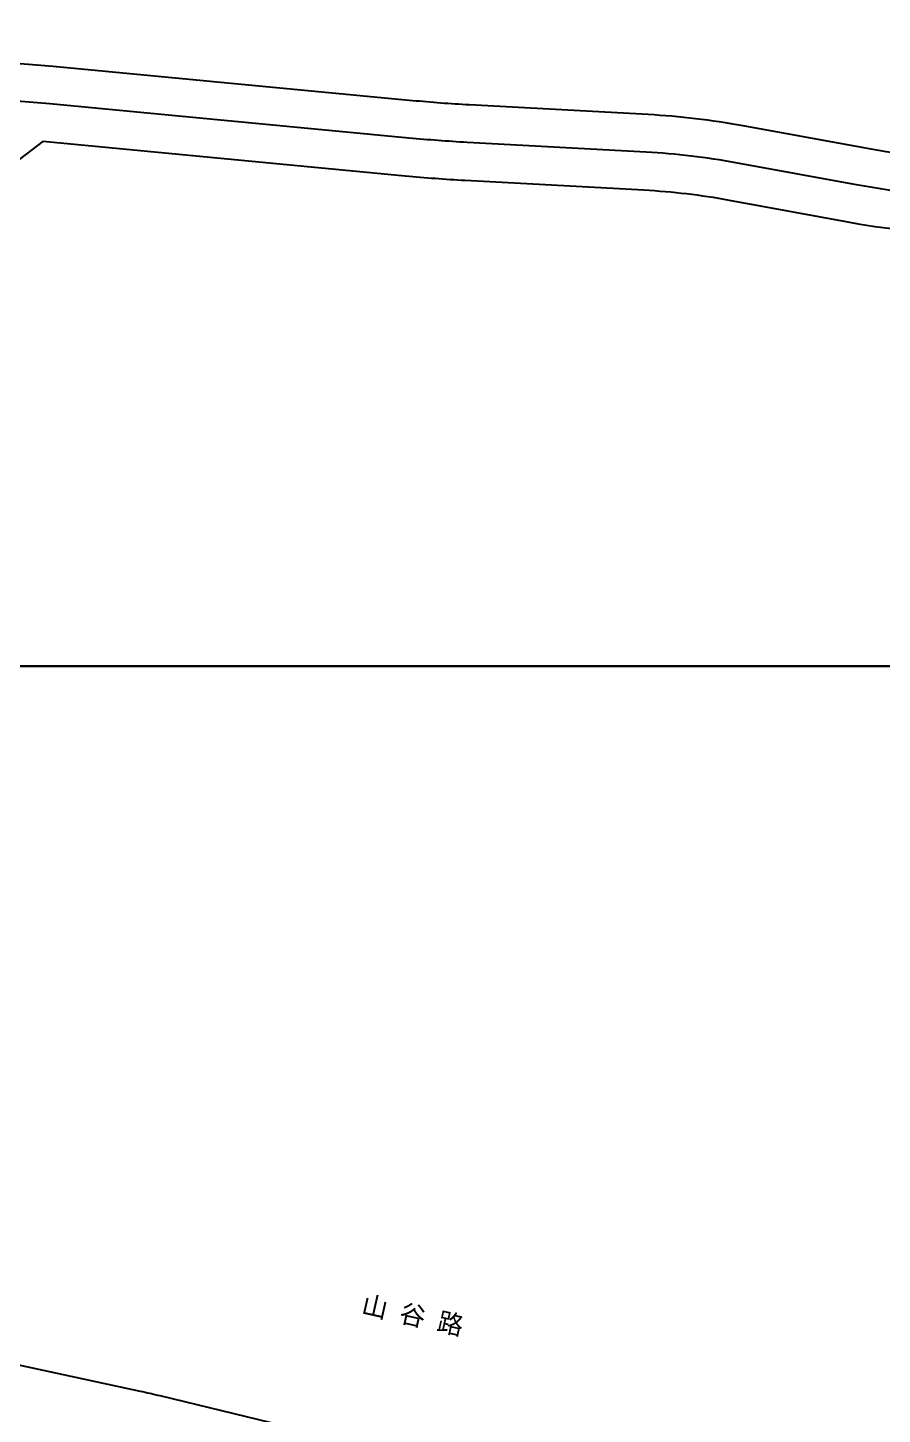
# Model space of a CAD drawing. Extents: x 529262 to 576451, y 2694391 to 2717535.
# Drawn here: x 565282.9 to 565463.3, y 2710690.5 to 2710983.3 of the extents above; entities that cross this region are included whole.
import ezdxf
from ezdxf.enums import TextEntityAlignment as Align
from ezdxf.xclip import XClip

# ---------------------------------------------------------------- set-up
doc = ezdxf.new("R2010")
doc.units = 0
doc.header["$XCLIPFRAME"] = 0
for name, color, linetype in [('PP-COM', 7, 'Continuous'), ('RD-中线', 40, 'Continuous'), ('RD-红线', 7, 'Continuous'), ('RD-路名', 7, 'Continuous')]:
    doc.layers.add(name, color=color, linetype=linetype)
doc.styles.add('黑体', font='simhei.ttf')

# ---------------------------------------------------------------- blocks, each defined once
blk = doc.blocks.new('A$C19FD0107')
at = {"layer": 'RD-中线', "color": 8, "linetype": 'Continuous'}
blk.add_lwpolyline([(-5513.05, 16557.07, -0.045441), (-5540.15, 16559.54), (-5565.61, 16564.22, 0.031873), (-5584.58, 16566.46), (-5622.35, 16568.51, -0.010284), (-5634.65, 16569.43), (-5710.48, 16576.68), (-5806.39, 16584.38, 0.025495), (-5816.58, 16584.68), (-5856.79, 16583.8, 0.015906), (-5863.14, 16583.45), (-5884.13, 16581.65, 0.03045), (-5896.17, 16579.88), (-5908.78, 16577.23), (-5944.8, 16570.12), (-5974.31, 16564.74)], format="xyb", dxfattribs=at)
at = {"layer": 'RD-红线', "color": 8, "linetype": 'Continuous'}
for points in [[(-5975.41, 16572.67), (-5946.29, 16577.98), (-5910.38, 16585.07), (-5897.82, 16587.71, -0.03045), (-5884.82, 16589.63), (-5863.83, 16591.42, -0.015906), (-5856.97, 16591.79), (-5816.75, 16592.67, -0.025495), (-5805.75, 16592.35), (-5709.78, 16584.65), (-5633.89, 16577.4, 0.010284), (-5621.91, 16576.5), (-5584.15, 16574.45, -0.031873), (-5564.17, 16572.08), (-5538.7, 16567.41, 0.045441), (-5513.05, 16565.07)], [(-5711.9, 16568.77), (-5733.14, 16552.58, 0.382789)]]:
    blk.add_lwpolyline(points, format="xyb", dxfattribs=at)
at = {"layer": 'RD-红线', "color": 8, "linetype": 'Continuous', "flags": 128}
blk.add_lwpolyline([(-5711.9, 16568.77), (-5711.18, 16568.71), (-5635.41, 16561.47, 0.010284), (-5622.78, 16560.52), (-5585.02, 16558.47, -0.031873), (-5567.06, 16556.35), (-5541.59, 16551.67, 0.045441), (-5513.05, 16549.07), (-5475.09, 16549.07, -0.05007), (-5456.8, 16547.23), (-5416.51, 16539.06)], format="xyb", dxfattribs=at)
at = {"layer": 'RD-红线', "color": 8}
blk.add_lwpolyline([(-5752.26, 16317.96), (-5691.41, 16304.84, -0.006501), (-5687.23, 16303.88), (-5513.59, 16261.68)], format="xyb", dxfattribs=at)

msp = doc.modelspace()

# ---------------------------------------------------------------- linework, layer by layer
at = {"const_width": 0.5}
msp.add_lwpolyline([(565062.29, 2710848.526), (565062.311, 2710129.036), (565387.805, 2710129.522), (565387.797, 2710202.437), (565633.664, 2710202.354), (565633.677, 2710848.495), (565062.29, 2710848.526)], dxfattribs=at)

# ---------------------------------------------------------------- block references
at = {"layer": 'PP-COM'}
ref = msp.add_blockref('A$C19FD0107', (570997.993, 2694390.603), dxfattribs=at)
XClip(ref).set_block_clipping_path([(-9366.4383134884, 14428.6043910822), (-3328.4480743363, 17452.7484863754)])

# ---------------------------------------------------------------- texts
at = {"layer": 'RD-路名', "color": 7, "style": '黑体'}
msp.add_text('山 谷 路', height=4, rotation=347.36157, dxfattribs=at).set_placement((565364.183, 2710711.559), align=Align.MIDDLE)

doc.saveas('drawing.dxf')
